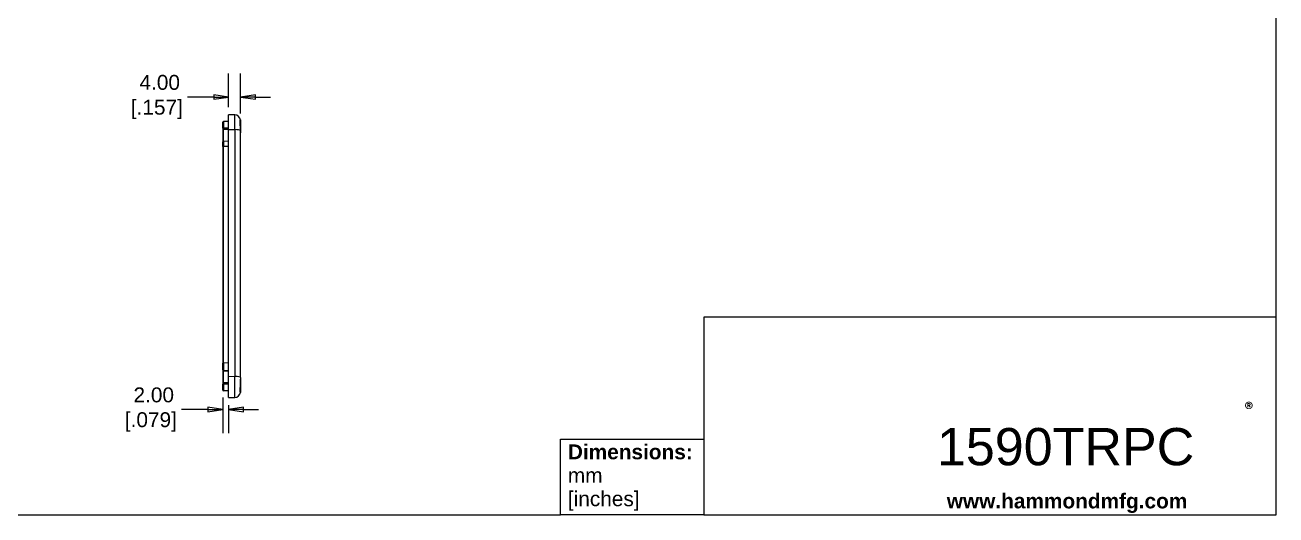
# Model space of a CAD drawing. Header units: millimetres. Extents: x 23 to 674, y 24 to 517.
# Drawn here: x 254.6 to 674.4, y 24.1 to 188.6 of the extents above; entities that cross this region are included whole.
import ezdxf

# ---------------------------------------------------------------- set-up
doc = ezdxf.new("R2010")
doc.units = ezdxf.units.MM
doc.header["$LTSCALE"] = 2.5
for name, color, linetype, lineweight in [('Dimension (ANSI)', 7, 'Continuous', 9), ('Sketch Geometry (ANSI)', 7, 'Continuous', 9), ('Symbol (ANSI)', 7, 'Continuous', 9), ('Visible (ANSI)', 7, 'Continuous', 9), ('Visible Narrow (ANSI)', 7, 'Continuous', 9)]:
    doc.layers.add(name, color=color, linetype=linetype, lineweight=lineweight)
doc.styles.add('Note Text (ANSI)', font='arial.ttf')
doc.styles.add('Text Style20', font='arial.ttf')
doc.dimstyles.new('Default - mm (ANSI)', dxfattribs={"dimscale": 2.5, "dimtxt": 2, "dimasz": 2, "dimexe": 3.175, "dimexo": 1, "dimgap": 0.8, "dimtad": 0, "dimtih": 1, "dimtoh": 1, "dimrnd": 1e-08, "dimzin": 4, "dimdsep": 46, "dimtxsty": 'Note Text (ANSI)', "dimblk": 'Filled-1', "dimcen": 0.09, "dimdle": 10, "dimclrd": 256, "dimclre": 256, "dimclrt": 256, "dimadec": 1, "dimazin": 0, "dimtfac": 1.524, "dimtofl": 0, "dimtmove": 0, "dimatfit": 3, "dimfxl": 0, "dimtolj": 1, "dimtzin": 0, "dimlwd": -1, "dimlwe": -1, "dimarcsym": 0})

# ---------------------------------------------------------------- blocks, each defined once
blk = doc.blocks.new('Title Blocks HAMMOND')
at = {"layer": 'Sketch Geometry (ANSI)'}
for p, q in [((270, 36.2), (270, 206.73)), ((270, 36.2), (193.21, 36.2)), ((193.21, 36.2), (193.21, 9.64)), ((270, 9.64), (270, 36.2)), ((173.94, 9.64), (173.94, 19.84)), ((173.94, 19.84), (193.21, 19.84)), ((193.21, 19.84), (193.21, 9.64)), ((9.35, 9.64), (173.94, 9.64)), ((193.21, 9.64), (173.94, 9.64)), ((193.21, 9.64), (270, 9.64))]:
    blk.add_line(p, q, dxfattribs=at)
at = {"layer": 'Symbol (ANSI)', "insert": (265.78, 24.7), "char_height": 2, "attachment_point": 1, "style": 'Note Text (ANSI)'}
blk.add_mtext('\\fCalibri|b1|i0;\\H2.0000;®\\fCalibri|b1|i0;\\H21.7410;\\P', dxfattribs=at)
at = {"layer": 'Symbol (ANSI)', "insert": (174.95, 14.67), "char_height": 2, "width": 30.7233, "attachment_point": 4, "line_spacing_factor": 0.944221, "style": 'Note Text (ANSI)'}
blk.add_mtext('\\fArial|b1|i0;\\H2.0000;Dimensions:\\fArial|b0|i0;\\H2.0000;\\Pmm\\P[inches]', dxfattribs=at)
at = {"layer": 'Symbol (ANSI)', "insert": (225.81, 11.22), "char_height": 2, "width": 32.2927, "attachment_point": 4, "style": 'Note Text (ANSI)'}
blk.add_mtext('\\fArial|b1|i0;\\H2.0000;www.hammondmfg.com', dxfattribs=at)
at = {"layer": 'Symbol (ANSI)', "style": 'Text Style20'}
blk.add_attdef('<TITLE>_001', (224.48, 16.32), '', height=5, dxfattribs=at)
blk = doc.blocks.new('Filled-1')
at = {"color": 0}
for p, q in [((0, 0), (-1, 0.15)), ((-1, 0.15), (-1, -0.15)), ((-1, 0), (0, 0)), ((-1, -0.15), (0, 0))]:
    blk.add_line(p, q, dxfattribs=at)
at = {"color": 0, "flags": 128}
blk.add_lwpolyline([(-1, -0.15), (0, 0), (-1, 0.15), (-1, -0.15)], dxfattribs=at)
at = {"color": 0}
blk.add_solid([(-1, -0.15), (0, 0), (-1, 0.15), (-1, -0.15)], dxfattribs=at)
blk = doc.blocks.new('*D30')
at = {"layer": 'Defpoints', "color": 0, "transparency": 16777216}
for p in [(326.92, 164.46), (322.92, 158.53), (326.92, 156.47)]:
    blk.add_point(p, dxfattribs=at)
at = {"layer": 'Dimension (ANSI)', "transparency": 16777216}
for p, q in [((322.92, 161.03), (322.92, 172.4)), ((326.92, 158.97), (326.92, 172.4)), ((317.92, 164.46), (309.1, 164.46)), ((331.92, 164.46), (336.92, 164.46))]:
    blk.add_line(p, q, dxfattribs=at)
at = {"layer": 'Dimension (ANSI)', "transparency": 16777216, "xscale": 5, "yscale": 5, "zscale": 5}
blk.add_blockref('Filled-1', (322.92, 164.46), dxfattribs=at)
at = {"layer": 'Dimension (ANSI)', "transparency": 16777216, "xscale": 5, "yscale": 5, "zscale": 5, "rotation": 180}
blk.add_blockref('Filled-1', (326.92, 164.46), dxfattribs=at)
at = {"layer": 'Dimension (ANSI)', "transparency": 16777216, "insert": (298.82, 164.46), "char_height": 5, "attachment_point": 5, "style": 'Note Text (ANSI)'}
blk.add_mtext('\\A1; 4.00\\P[.157]', dxfattribs=at)
blk = doc.blocks.new('*D31')
at = {"layer": 'Defpoints', "color": 0, "transparency": 16777216}
for p in [(320.92, 66.07), (322.92, 63.53), (322.92, 59.54)]:
    blk.add_point(p, dxfattribs=at)
at = {"layer": 'Dimension (ANSI)', "transparency": 16777216}
for p, q in [((320.92, 63.57), (320.92, 51.6)), ((315.92, 59.54), (307.1, 59.54)), ((322.92, 61.03), (322.92, 51.6)), ((327.92, 59.54), (332.92, 59.54))]:
    blk.add_line(p, q, dxfattribs=at)
at = {"layer": 'Dimension (ANSI)', "transparency": 16777216, "xscale": 5, "yscale": 5, "zscale": 5}
blk.add_blockref('Filled-1', (320.92, 59.54), dxfattribs=at)
at = {"layer": 'Dimension (ANSI)', "transparency": 16777216, "xscale": 5, "yscale": 5, "zscale": 5, "rotation": 180}
blk.add_blockref('Filled-1', (322.92, 59.54), dxfattribs=at)
at = {"layer": 'Dimension (ANSI)', "transparency": 16777216, "insert": (296.82, 59.54), "char_height": 5, "attachment_point": 5, "style": 'Note Text (ANSI)'}
blk.add_mtext('\\A1; 2.00\\P[.079]', dxfattribs=at)

msp = doc.modelspace()

# ---------------------------------------------------------------- linework, layer by layer
at = {"layer": 'Visible (ANSI)'}
for p, q in [((320.924, 154.026), (320.924, 155.98)), ((322.924, 156.276), (321.168, 156.23)), ((324.977, 158.472), (322.924, 158.526)), ((322.924, 153.569), (322.924, 158.526)), ((326.924, 156.473), (326.924, 152.455)), ((320.924, 154.026), (320.924, 153.571)), ((320.924, 153.571), (320.924, 149.442)), ((322.924, 70.565), (322.924, 153.569)), ((326.924, 70.272), (326.924, 152.455)), ((320.924, 147.828), (320.924, 149.442)), ((320.924, 147.828), (320.924, 75.116)), ((321.168, 149.692), (322.924, 149.738)), ((320.924, 72.852), (320.924, 75.116)), ((320.924, 72.852), (320.924, 72.711)), ((320.924, 72.711), (320.924, 68.481)), ((320.924, 68.481), (320.924, 68.026)), ((320.924, 66.072), (320.924, 68.026)), ((322.924, 63.526), (322.924, 70.565)), ((326.924, 70.272), (326.924, 69.743)), ((326.924, 69.743), (326.924, 65.579)), ((322.924, 65.776), (321.168, 65.822)), ((322.924, 63.526), (324.977, 63.58))]:
    msp.add_line(p, q, dxfattribs=at)
for centre, radius, start, end in [((321.174, 155.98), 0.25, 91.5, 180), ((324.924, 156.473), 2, 6.96542, 88.5), ((321.174, 149.442), 0.25, 91.5, 180), ((321.174, 66.072), 0.25, 180, 268.5), ((324.924, 65.579), 2, 271.5, 352.941)]:
    msp.add_arc(centre, radius, start, end, dxfattribs=at)
for points, knots in [([(326.904, 153.218), (326.89, 153.608), (326.872, 154.001), (326.839, 154.781), (326.825, 155.16), (326.811, 155.849), (326.811, 156.148), (326.826, 156.598), (326.841, 156.744), (326.877, 156.854), (326.896, 156.827), (326.91, 156.715)], [-0.63891221, -0.63891221, -0.63891221, -0.63891221, -0.52160496, -0.52160496, -0.39555288, -0.39555288, -0.26115467, -0.26115467, -0.12677126, -0.12677126, 0, 0, 0, 0]), ([(326.924, 152.455), (326.924, 152.679), (326.915, 152.922), (326.905, 153.186), (326.904, 153.202), (326.904, 153.218)], [0.743113996, 0.743113996, 0.743113996, 0.743113996, 0.812555956, 0.812555956, 0.81712368, 0.81712368, 0.81712368, 0.81712368]), ([(326.909, 65.333), (326.898, 65.244), (326.883, 65.21), (326.854, 65.251), (326.839, 65.337), (326.818, 65.653), (326.813, 65.903), (326.818, 66.535), (326.829, 66.914), (326.86, 67.731), (326.88, 68.162), (326.912, 69.004), (326.924, 69.394), (326.924, 69.743)], [-0.67941375, -0.67941375, -0.67941375, -0.67941375, -0.58478036, -0.58478036, -0.48050303, -0.48050303, -0.35766424, -0.35766424, -0.23308275, -0.23308275, -0.11311907, -0.11311907, 0, 0, 0, 0])]:
    msp.add_open_spline(points, degree=3, knots=knots, dxfattribs=at)
for points in [[(326.91, 156.715), (326.917, 156.656), (326.924, 156.575), (326.924, 156.473)], [(326.924, 65.579), (326.924, 65.475), (326.917, 65.392), (326.909, 65.333)]]:
    msp.add_open_spline(points, degree=3, dxfattribs=at)
at = {"layer": 'Visible Narrow (ANSI)'}
for p, q in [((321.168, 156.23), (321.168, 154.026)), ((321.168, 154.026), (320.924, 154.026)), ((321.168, 153.571), (320.924, 153.571)), ((321.168, 153.571), (321.168, 154.026)), ((322.924, 154.026), (321.168, 154.026)), ((321.168, 149.692), (321.168, 153.571)), ((322.924, 153.571), (321.168, 153.571)), ((322.924, 153.569), (324.977, 153.516)), ((324.977, 153.516), (324.977, 70.619)), ((321.168, 149.692), (321.168, 147.871)), ((322.924, 147.879), (321.168, 147.871)), ((321.168, 75.159), (321.168, 147.871)), ((322.924, 75.167), (321.168, 75.159)), ((321.168, 75.159), (321.168, 72.606)), ((321.168, 72.465), (321.168, 72.606)), ((322.924, 72.561), (321.168, 72.606)), ((321.168, 68.481), (321.168, 72.465)), ((322.924, 72.42), (321.168, 72.465)), ((321.168, 68.481), (320.924, 68.481)), ((321.168, 68.026), (320.924, 68.026)), ((321.168, 68.026), (321.168, 68.481)), ((322.924, 68.481), (321.168, 68.481)), ((321.168, 68.026), (321.168, 65.822)), ((322.924, 68.026), (321.168, 68.026)), ((324.977, 70.619), (322.924, 70.565))]:
    msp.add_line(p, q, dxfattribs=at)
for centre, major_axis, ratio, start_param, end_param in [((324.924, 152.471), (-0.052, -6.001), 0.0073177, 1.7457765, 3.1414649), ((324.924, 153.168), (2, 0), 0.1736482, 0.144214, 1.5446164), ((321.174, 147.828), (-0.25, 0), 0.1736482, 4.7385689, 6.2831853), ((321.174, 75.116), (-0.25, 0), 0.1736482, 4.7385689, 6.2831853), ((321.174, 72.852), (-0.25, 0), 0.9848078, 0, 1.5446164), ((321.174, 72.711), (-0.25, 0), 0.9848078, 0, 1.5446164), ((324.924, 70.272), (2, 0), 0.1736482, 0, 1.5446164), ((324.924, 69.58), (0.052, -6.001), 0.0103906, 0.0001814, 1.7446941)]:
    msp.add_ellipse(centre, major_axis=major_axis, ratio=ratio, start_param=start_param, end_param=end_param, dxfattribs=at)

# ---------------------------------------------------------------- block references
at = {"xscale": 2.5, "yscale": 2.5, "zscale": 2.5}
msp.add_blockref('Title Blocks HAMMOND', (-0.622, 0.031), dxfattribs=at).add_auto_attribs({'<TITLE>_001': '1590TRPC'})

# ---------------------------------------------------------------- dimensions: what is measured, and where the dimension line sits
at = {"layer": 'Dimension (ANSI)'}
for base, p1, p2, text, picture, middle in [((326.924, 164.458), (322.924, 158.526), (326.924, 156.473), ' <>\\X[.157]', '*D30', (298.822, 164.458)), ((322.924, 59.539), (320.924, 66.072), (322.924, 63.526), ' <>\\X[.079]', '*D31', (296.822, 59.539))]:
    dim = msp.add_linear_dim(base=base, p1=p1, p2=p2, angle=180, text=text, dimstyle='Default - mm (ANSI)', override={"dimgap": 0.8, "dimtih": 0, "dimtoh": 0, "dimdec": 2, "dimpost": '\\X', "dimtol": 0, "dimlim": 0, "dimtp": 0, "dimtm": 0, "dimtdec": 2, "dimatfit": 1}, dxfattribs=at)
    dim.commit()
    dim.dimension.update_dxf_attribs({"geometry": picture, "text_midpoint": middle, "dimtype": 160})

doc.saveas('drawing.dxf')
